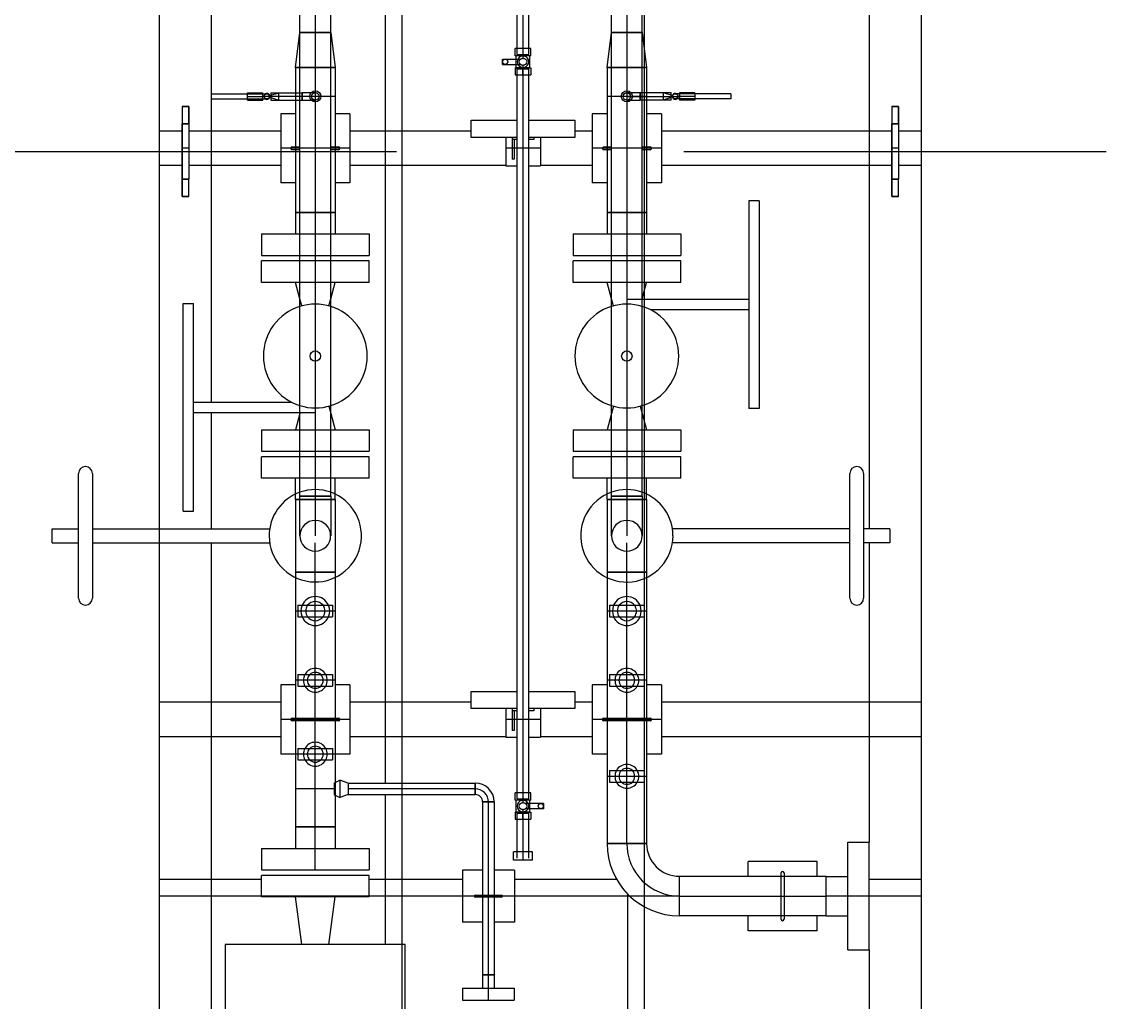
# Model space of a CAD drawing. Header units: inches. Extents: x 295136 to 296247, y 2627183 to 2627409.
# Drawn here: x 295243.105 to 295246.238, y 2627256.765 to 2627259.598 of the extents above; entities that cross this region are included whole.
import ezdxf

# ---------------------------------------------------------------- set-up
doc = ezdxf.new("R2010")
doc.units = ezdxf.units.IN
doc.header["$MEASUREMENT"] = 0
doc.layers.add('EQUIPMENT LAYOUT-EMBED 1_DWG$0$DwgTemplate', color=7, linetype='Continuous')
doc.layers.add('Layout', color=6, linetype='Continuous')

# ---------------------------------------------------------------- blocks, each defined once
blk = doc.blocks.new('A$C55974CAD')
at = {"layer": 'EQUIPMENT LAYOUT-EMBED 1_DWG$0$DwgTemplate', "color": 1, "lineweight": 25}
for p, q in [((28.4908, 5.335), (28.4908, 4.735)), ((24.4542, 4.8), (27.3607, 4.8)), ((26.34, 4.5055), (26.34, 4.8)), ((26.34, 4.8), (26.388, 4.8)), ((26.388, 4.5055), (26.388, 4.8)), ((26.8, 4.45), (26.8, 4.8)), ((26.8, 4.8), (26.9, 4.8)), ((26.9, 4.45), (26.9, 4.8)), ((27.4007, 4.8), (29.9678, 4.8)), ((28.45, 4.8), (28.55, 4.8)), ((28.45, 4.735), (28.45, 4.8)), ((28.55, 4.735), (28.55, 4.8)), ((28.4908, 4.735), (28.4908, 4.715)), ((28.45, 4.45), (28.45, 4.715)), ((28.4908, 4.715), (28.4908, 4.45)), ((28.55, 4.45), (28.55, 4.715)), ((24.4542, 4.65), (27.3607, 4.65)), ((27.4007, 4.65), (27.737, 4.65)), ((27.767, 4.65), (28.6425, 4.65)), ((28.6575, 4.65), (29.8694, 4.65)), ((28.4908, 4.45), (28.4908, 4.25)), ((26.8, 3.7995), (26.8, 4.25)), ((26.9, 3.9), (26.9, 4.25)), ((28.45, 3.7995), (28.45, 4.25)), ((28.4908, 4.25), (28.4908, 4.115)), ((28.55, 3.9), (28.55, 4.25)), ((26.34, 3.925), (26.34, 4.1944)), ((26.388, 3.925), (26.388, 4.1944)), ((26.6333, 4.148), (26.2, 4.148)), ((29.9678, 4.148), (26.6667, 4.148)), ((26.6333, 4.1), (26.2, 4.1)), ((29.9678, 4.1), (26.6667, 4.1)), ((26.34, 3.4414), (26.34, 3.775)), ((26.388, 3.4793), (26.388, 3.775)), ((26.8, 3.55), (26.8, 3.6995)), ((28.45, 3.55), (28.45, 3.6995)), ((26.9, 3.55), (26.9, 3.6)), ((28.55, 3.55), (28.55, 3.6)), ((26.3465, 3.448), (25.1, 3.448)), ((26.3096, 3.4), (25.1, 3.4)), ((27.6253, 3.4), (27.6093, 3.4)), ((27.6872, 3.4), (27.6872, 3.4)), ((27.7586, 3.4), (27.7138, 3.4)), ((28.0862, 3.4), (28.063, 3.4)), ((28.1128, 3.4), (28.1128, 3.4)), ((28.1907, 3.4), (28.1747, 3.4)), ((28.8967, 3.4), (28.7905, 3.4)), ((26.8, 2.6), (26.8, 3.35)), ((26.9, 2.6), (26.9, 3.35)), ((28.45, 2.685), (28.45, 3.35)), ((28.55, 2.685), (28.55, 3.35)), ((28.4908, 3.285), (28.4908, 2.685)), ((26.1844, 2.75), (24.9956, 2.75)), ((26.34, 2.6), (26.34, 2.75)), ((26.388, 2.6), (26.388, 2.75)), ((27.3607, 2.75), (26.4956, 2.75)), ((30.1, 2.75), (27.4007, 2.75)), ((28.45, 2.6), (28.45, 2.665)), ((28.4908, 2.685), (28.4908, 2.665)), ((28.4908, 2.665), (28.4908, 2.065)), ((28.55, 2.6), (28.55, 2.665)), ((30.1, 2.6), (22.825, 2.6)), ((26.388, 2.6), (26.34, 2.6)), ((26.9, 2.6), (26.8, 2.6)), ((28.55, 2.6), (28.45, 2.6))]:
    blk.add_line(p, q, dxfattribs=at)
at = {"layer": 'EQUIPMENT LAYOUT-EMBED 1_DWG$0$DwgTemplate', "color": 7, "lineweight": 25}
for p, q in [((27.3607, 5.11), (27.4007, 5.11)), ((27.3607, 5.11), (27.3607, 5.034)), ((27.4007, 5.11), (27.4007, 5.034)), ((27.2007, 5.034), (27.5607, 5.034)), ((27.5607, 4.994), (27.2007, 4.994)), ((27.3607, 4.994), (27.3607, 4.4818)), ((27.4007, 4.994), (27.4007, 4.4818)), ((27.452, 4.732), (27.752, 4.732)), ((27.452, 4.732), (27.452, 4.702)), ((27.752, 4.732), (28.052, 4.732)), ((28.052, 4.732), (28.052, 4.702)), ((27.452, 4.702), (27.752, 4.702)), ((27.737, 4.702), (27.737, 4.3944)), ((27.752, 4.702), (28.052, 4.702)), ((27.767, 4.702), (27.767, 4.4193)), ((28.6425, 4.65), (28.65, 4.65)), ((28.6425, 4.65), (28.6425, 4.49)), ((28.65, 4.65), (28.6575, 4.65)), ((28.6575, 4.65), (28.6575, 4.49)), ((28.6393, 4.5462), (28.6425, 4.5462)), ((28.6393, 4.5462), (28.6393, 4.5018)), ((28.6425, 4.5462), (28.65, 4.5462)), ((28.65, 4.5462), (28.65, 4.5018)), ((28.65, 4.5462), (28.6575, 4.5462)), ((28.6575, 4.5462), (28.6607, 4.5462)), ((28.6607, 4.5462), (28.6607, 4.5018)), ((28.6425, 4.5248), (28.6393, 4.5248)), ((28.6425, 4.5144), (28.6393, 4.5248)), ((28.6607, 4.5248), (28.6575, 4.5248)), ((28.6575, 4.5144), (28.6607, 4.5248)), ((26.416, 4.5055), (26.416, 4.35)), ((26.4779, 4.5055), (26.416, 4.5055)), ((26.4779, 4.5055), (26.4779, 4.35)), ((27.5474, 4.3944), (27.5474, 4.5055)), ((27.5474, 4.5055), (27.6093, 4.5055)), ((27.6093, 4.3944), (27.6093, 4.5055)), ((27.6253, 4.5055), (27.6253, 4.3944)), ((27.6872, 4.5055), (27.6253, 4.5055)), ((27.6872, 4.5055), (27.6872, 4.3944)), ((28.1128, 4.3944), (28.1128, 4.5055)), ((28.1128, 4.5055), (28.1747, 4.5055)), ((28.1747, 4.3944), (28.1747, 4.5055)), ((28.1907, 4.5055), (28.1907, 4.3944)), ((28.2526, 4.5055), (28.1907, 4.5055)), ((28.2526, 4.5055), (28.2526, 4.3944)), ((28.6393, 4.5018), (28.6425, 4.5018)), ((28.6425, 4.5018), (28.65, 4.5018)), ((28.6474, 4.4817), (28.6464, 4.4782)), ((28.65, 4.4782), (28.65, 4.5018)), ((28.65, 4.5018), (28.65, 4.5018)), ((28.65, 4.5018), (28.65, 4.5018)), ((28.65, 4.5018), (28.6575, 4.5018)), ((28.6525, 4.4817), (28.6536, 4.4782)), ((28.6575, 4.5018), (28.6607, 4.5018)), ((28.6607, 4.4782), (28.6393, 4.4782)), ((28.6393, 4.4782), (28.6393, 4.4071)), ((28.6464, 4.4782), (28.6393, 4.4552)), ((28.6393, 4.4552), (28.6607, 4.4552)), ((28.65, 4.4552), (28.65, 4.4782)), ((28.65, 4.4071), (28.65, 4.4552)), ((28.6536, 4.4782), (28.6607, 4.4552)), ((28.6607, 4.4782), (28.6607, 4.4071)), ((26.5399, 4.4071), (26.4779, 4.4071)), ((26.5399, 4.2928), (26.5399, 4.4071)), ((26.65, 4.4071), (26.5399, 4.4071)), ((26.5399, 4.4071), (26.5399, 4.35)), ((26.65, 4.2928), (26.65, 4.4071)), ((26.75, 4.4071), (26.65, 4.4071)), ((26.75, 4.2928), (26.75, 4.4071)), ((26.846, 4.4071), (26.75, 4.4071)), ((26.854, 4.4071), (26.846, 4.4071)), ((26.9634, 4.4071), (26.854, 4.4071)), ((26.9634, 4.2928), (26.9634, 4.4071)), ((27.1634, 4.4071), (26.9634, 4.4071)), ((27.1634, 4.2928), (27.1634, 4.4071)), ((27.2602, 4.4071), (27.1634, 4.4071)), ((27.276, 4.4071), (27.2602, 4.4071)), ((27.276, 4.2928), (27.276, 4.4071)), ((27.2761, 4.4071), (27.2761, 4.35)), ((27.4853, 4.4071), (27.2761, 4.4071)), ((27.3807, 4.3944), (27.495, 4.3944)), ((27.4853, 4.4071), (27.4853, 4.35)), ((27.4853, 4.35), (27.4853, 4.4071)), ((27.4853, 4.4071), (27.5012, 4.4071)), ((27.495, 4.3944), (27.495, 4.3055)), ((27.495, 4.3944), (29.9264, 4.3944)), ((27.495, 4.3055), (27.495, 4.3944)), ((27.5012, 4.4071), (27.5474, 4.4071)), ((27.5474, 4.35), (27.5474, 4.3944)), ((27.6093, 4.35), (27.6093, 4.3944)), ((27.6253, 4.3944), (27.6253, 4.35)), ((27.6872, 4.4071), (27.6872, 4.3944)), ((27.7345, 4.3944), (27.6872, 4.4071)), ((27.6872, 4.3944), (27.6872, 4.3055)), ((27.6872, 4.3944), (27.6872, 4.35)), ((27.737, 4.3938), (27.7345, 4.3944)), ((27.737, 4.3944), (27.737, 4.35)), ((28.0449, 4.3889), (28.0655, 4.3944)), ((28.0655, 4.3944), (28.1128, 4.4071)), ((28.1128, 4.3944), (28.1128, 4.4071)), ((28.1128, 4.35), (28.1128, 4.3944)), ((28.1128, 4.35), (28.1128, 4.3944)), ((28.1747, 4.35), (28.1747, 4.3944)), ((28.1907, 4.3944), (28.1907, 4.35)), ((28.3146, 4.4071), (28.2526, 4.4071)), ((28.2526, 4.3944), (28.2526, 4.35)), ((28.3146, 4.3944), (28.3146, 4.4071)), ((28.496, 4.4071), (28.3146, 4.4071)), ((28.3146, 4.4071), (28.3146, 4.3944)), ((28.3146, 4.3055), (28.3146, 4.3944)), ((28.3146, 4.3944), (28.3146, 4.35)), ((28.504, 4.4071), (28.496, 4.4071)), ((28.65, 4.4071), (28.504, 4.4071)), ((28.6393, 4.4071), (28.6393, 4.3881)), ((28.6607, 4.3881), (28.6393, 4.3881)), ((28.6393, 4.3881), (28.65, 4.3881)), ((28.6393, 4.3881), (28.6393, 4.35)), ((28.65, 4.3881), (28.65, 4.4071)), ((28.65, 4.2928), (28.65, 4.4071)), ((28.7333, 4.4071), (28.65, 4.4071)), ((28.65, 4.3881), (28.65, 4.3881)), ((28.65, 4.3881), (28.65, 4.3881)), ((28.65, 4.35), (28.65, 4.3881)), ((28.65, 4.3881), (28.6607, 4.3881)), ((28.6607, 4.4071), (28.6607, 4.3881)), ((28.6607, 4.35), (28.6607, 4.3881)), ((28.7333, 4.3944), (28.7333, 4.4071)), ((28.7333, 4.4071), (28.7333, 4.3944)), ((28.7333, 4.4071), (28.8349, 4.3944)), ((28.7333, 4.3055), (28.7333, 4.3944)), ((28.7333, 4.3944), (28.7333, 4.35)), ((28.8349, 4.35), (28.8349, 4.3944)), ((28.8349, 4.3944), (28.8349, 4.35)), ((26.416, 4.35), (26.5399, 4.35)), ((26.416, 4.35), (26.416, 4.1944)), ((26.4779, 4.35), (26.4779, 4.1944)), ((26.5399, 4.35), (26.65, 4.35)), ((26.5399, 4.35), (26.5399, 4.2928)), ((26.65, 4.35), (26.7155, 4.35)), ((26.65, 4.35), (26.65, 4.35)), ((26.65, 4.35), (26.65, 4.35)), ((26.7155, 4.35), (26.75, 4.35)), ((26.75, 4.35), (26.7845, 4.35)), ((26.75, 4.35), (26.75, 4.35)), ((26.75, 4.35), (26.75, 4.35)), ((26.7845, 4.35), (26.846, 4.35)), ((26.846, 4.35), (26.854, 4.35)), ((26.854, 4.35), (26.9289, 4.35)), ((26.9289, 4.35), (26.9634, 4.35)), ((26.9633, 4.35), (26.9633, 4.35)), ((26.9634, 4.35), (26.9633, 4.35)), ((26.9634, 4.35), (26.9978, 4.35)), ((26.9978, 4.35), (27.1216, 4.35)), ((27.1216, 4.35), (27.1634, 4.35)), ((27.1633, 4.35), (27.1633, 4.35)), ((27.1634, 4.35), (27.1633, 4.35)), ((27.1634, 4.35), (27.2051, 4.35)), ((27.2051, 4.35), (27.2473, 4.35)), ((27.2473, 4.35), (27.276, 4.35)), ((27.276, 4.35), (27.2761, 4.35)), ((27.2761, 4.35), (27.3607, 4.35)), ((27.2761, 4.35), (27.2761, 4.2928)), ((27.495, 4.35), (27.3807, 4.35)), ((27.4853, 4.35), (27.4853, 4.2928)), ((27.4853, 4.2928), (27.4853, 4.35)), ((29.9264, 4.35), (27.495, 4.35)), ((27.495, 4.35), (27.495, 4.35)), ((27.495, 4.35), (27.495, 4.35)), ((27.5474, 4.3055), (27.5474, 4.35)), ((27.6093, 4.3055), (27.6093, 4.35)), ((27.6253, 4.35), (27.6253, 4.3055)), ((27.6872, 4.35), (27.6872, 4.3055)), ((28.1128, 4.3055), (28.1128, 4.35)), ((28.1128, 4.3055), (28.1128, 4.35)), ((28.1747, 4.3055), (28.1747, 4.35)), ((28.1907, 4.35), (28.1907, 4.3055)), ((28.2526, 4.35), (28.2526, 4.3055)), ((28.3146, 4.35), (28.3146, 4.3055)), ((28.7333, 4.35), (28.7333, 4.3055)), ((28.8349, 4.3055), (28.8349, 4.35)), ((28.8349, 4.35), (28.8349, 4.3055)), ((26.5399, 4.2928), (26.4779, 4.2928)), ((26.632, 4.2928), (26.5399, 4.2928)), ((26.632, 4.2928), (26.6249, 4.2791)), ((26.6333, 4.2953), (26.632, 4.2928)), ((26.65, 4.2928), (26.632, 4.2928)), ((26.6667, 4.2953), (26.6333, 4.2953)), ((26.668, 4.2928), (26.65, 4.2928)), ((26.6667, 4.2953), (26.668, 4.2928)), ((26.75, 4.2928), (26.668, 4.2928)), ((26.668, 4.2928), (26.675, 4.2791)), ((26.846, 4.2928), (26.75, 4.2928)), ((26.854, 4.2928), (26.846, 4.2928)), ((26.9634, 4.2928), (26.854, 4.2928)), ((27.1634, 4.2928), (26.9634, 4.2928)), ((27.2602, 4.2928), (27.1634, 4.2928)), ((27.276, 4.2928), (27.2602, 4.2928)), ((27.4853, 4.2928), (27.2761, 4.2928)), ((27.495, 4.3055), (27.3807, 4.3055)), ((27.4853, 4.2928), (27.5012, 4.2928)), ((27.495, 4.3055), (29.9264, 4.3055)), ((27.5012, 4.2928), (27.5474, 4.2928)), ((27.5474, 4.1944), (27.5474, 4.3055)), ((27.6093, 4.1944), (27.6093, 4.3055)), ((27.6253, 4.3055), (27.6253, 4.1944)), ((27.6872, 4.3055), (27.6872, 4.2928)), ((27.6872, 4.3055), (27.6872, 4.1944)), ((27.7345, 4.3055), (27.6872, 4.2928)), ((27.7551, 4.3111), (27.7345, 4.3055)), ((28.0449, 4.3111), (28.0655, 4.3055)), ((28.0655, 4.3055), (28.1128, 4.2928)), ((28.1128, 4.2928), (28.1128, 4.3055)), ((28.1128, 4.1944), (28.1128, 4.3055)), ((28.1747, 4.1944), (28.1747, 4.3055)), ((28.1907, 4.3055), (28.1907, 4.1944)), ((28.2526, 4.3055), (28.2526, 4.1944)), ((28.3146, 4.2928), (28.2526, 4.2928)), ((28.3146, 4.2928), (28.3146, 4.3055)), ((28.3146, 4.3055), (28.3146, 4.2928)), ((28.496, 4.2928), (28.3146, 4.2928)), ((28.504, 4.2928), (28.496, 4.2928)), ((28.65, 4.2928), (28.504, 4.2928)), ((28.7333, 4.2928), (28.65, 4.2928)), ((28.7333, 4.2928), (28.7333, 4.3055)), ((28.7333, 4.3055), (28.7333, 4.2928)), ((28.8349, 4.3055), (28.7333, 4.2928)), ((26.675, 4.2791), (26.6249, 4.2791)), ((26.6333, 4.2547), (26.6249, 4.2791)), ((26.6667, 4.2547), (26.675, 4.2791)), ((26.6667, 4.2547), (26.6333, 4.2547)), ((26.6333, 4.2547), (26.6333, 3.8881)), ((26.6667, 4.2547), (26.6333, 4.2547)), ((26.65, 3.8881), (26.65, 4.2547)), ((26.65, 4.2547), (26.65, 4.2547)), ((26.65, 4.2547), (26.65, 4.2547)), ((26.6667, 4.2547), (26.6667, 3.8881)), ((26.4779, 4.1944), (26.416, 4.1944)), ((27.5474, 4.1944), (27.6093, 4.1944)), ((27.6872, 4.1944), (27.6253, 4.1944)), ((28.1128, 4.1944), (28.1747, 4.1944)), ((28.2526, 4.1944), (28.1907, 4.1944)), ((26.0397, 3.9246), (26.0397, 3.85)), ((26.0746, 3.9246), (26.0397, 3.9246)), ((26.0746, 3.9246), (26.0746, 3.85)), ((26.6333, 3.8881), (26.6667, 3.8881)), ((26.6667, 3.8881), (26.6333, 3.8881)), ((26.65, 3.8881), (26.65, 3.8881)), ((26.65, 3.8881), (26.65, 3.8881)), ((26.1128, 3.8667), (26.0746, 3.8667)), ((26.1128, 3.8333), (26.1128, 3.8667)), ((26.337, 3.8667), (26.1128, 3.8667)), ((26.1128, 3.8667), (26.1128, 3.85)), ((26.343, 3.8667), (26.337, 3.8667)), ((26.6119, 3.8667), (26.343, 3.8667)), ((26.6119, 3.8333), (26.6119, 3.8667)), ((26.6119, 3.8667), (26.6119, 3.8333)), ((26.0397, 3.85), (26.1128, 3.85)), ((26.0397, 3.85), (26.0397, 3.7754)), ((26.0746, 3.85), (26.0746, 3.7754)), ((26.1128, 3.8333), (26.0746, 3.8333)), ((26.1128, 3.85), (26.337, 3.85)), ((26.1128, 3.85), (26.1128, 3.8333)), ((26.337, 3.8333), (26.1128, 3.8333)), ((26.337, 3.85), (26.343, 3.85)), ((26.343, 3.8333), (26.337, 3.8333)), ((26.343, 3.85), (26.6119, 3.85)), ((26.6119, 3.8333), (26.343, 3.8333)), ((26.6119, 3.85), (26.6119, 3.85)), ((26.6119, 3.85), (26.6119, 3.85)), ((28.7425, 3.809), (28.75, 3.809)), ((28.7425, 3.809), (28.7425, 3.7576)), ((28.75, 3.809), (28.7575, 3.809)), ((28.7575, 3.809), (28.7575, 3.7576)), ((26.0746, 3.7754), (26.0397, 3.7754)), ((26.4437, 3.75), (26.4437, 3.7778)), ((26.4437, 3.7778), (26.4675, 3.7778)), ((26.45, 3.7667), (26.4675, 3.7667)), ((26.4675, 3.75), (26.4675, 3.7778)), ((26.4675, 3.7667), (26.5619, 3.7667)), ((26.5619, 3.773), (26.5619, 3.75)), ((26.5825, 3.773), (26.5619, 3.773)), ((26.5619, 3.7667), (26.5794, 3.7667)), ((26.5794, 3.7667), (26.5794, 3.7333)), ((26.5825, 3.773), (26.5825, 3.75)), ((26.5825, 3.75), (26.5825, 3.7698)), ((26.5825, 3.7698), (26.6175, 3.7698)), ((26.6175, 3.75), (26.6175, 3.773)), ((26.6175, 3.773), (26.6381, 3.773)), ((26.6206, 3.7667), (26.6206, 3.7333)), ((26.6206, 3.7667), (26.6381, 3.7667)), ((26.6381, 3.75), (26.6381, 3.773)), ((26.6381, 3.7667), (28.7119, 3.7667)), ((28.7119, 3.773), (28.7119, 3.75)), ((28.7325, 3.773), (28.7119, 3.773)), ((28.7119, 3.7667), (28.7294, 3.7667)), ((28.7294, 3.7667), (28.7294, 3.7333)), ((28.7325, 3.773), (28.7325, 3.75)), ((28.7325, 3.75), (28.7325, 3.7698)), ((28.7325, 3.7698), (28.7425, 3.7698)), ((28.7425, 3.7698), (28.7575, 3.7698)), ((28.7575, 3.7698), (28.7675, 3.7698)), ((28.7675, 3.75), (28.7675, 3.773)), ((28.7675, 3.773), (28.7881, 3.773)), ((28.7706, 3.7667), (28.7706, 3.7333)), ((28.7706, 3.7667), (28.7881, 3.7667)), ((28.7881, 3.75), (28.7881, 3.773)), ((28.7881, 3.7667), (29.6119, 3.7667)), ((26.45, 3.75), (26.4437, 3.75)), ((26.4437, 3.7222), (26.4437, 3.75)), ((26.4675, 3.75), (26.45, 3.75)), ((26.4675, 3.75), (26.45, 3.75)), ((26.45, 3.7333), (26.4675, 3.7333)), ((26.5619, 3.75), (26.4675, 3.75)), ((26.4675, 3.7222), (26.4675, 3.75)), ((26.4675, 3.7333), (26.5619, 3.7333)), ((26.5794, 3.75), (26.5619, 3.75)), ((26.5619, 3.75), (26.5794, 3.75)), ((26.5619, 3.75), (26.5619, 3.727)), ((26.5619, 3.7333), (26.5794, 3.7333)), ((26.5794, 3.75), (26.5825, 3.75)), ((26.5893, 3.75), (26.5825, 3.75)), ((26.5825, 3.75), (26.5825, 3.75)), ((26.5825, 3.7302), (26.5825, 3.75)), ((26.5825, 3.75), (26.5825, 3.727)), ((26.5825, 3.7302), (26.5925, 3.7302)), ((26.5925, 3.75), (26.5893, 3.75)), ((26.5925, 3.691), (26.5925, 3.7424)), ((26.5925, 3.7302), (26.6075, 3.7302)), ((26.6107, 3.75), (26.6075, 3.75)), ((26.6075, 3.691), (26.6075, 3.7424)), ((26.6075, 3.7302), (26.6175, 3.7302)), ((26.6175, 3.75), (26.6107, 3.75)), ((26.6206, 3.75), (26.6175, 3.75)), ((26.6175, 3.727), (26.6175, 3.75)), ((26.6381, 3.75), (26.6206, 3.75)), ((26.6381, 3.75), (26.6206, 3.75)), ((26.6206, 3.7333), (26.6381, 3.7333)), ((26.6381, 3.727), (26.6381, 3.75)), ((28.7119, 3.75), (26.6381, 3.75)), ((26.6381, 3.7333), (28.7119, 3.7333)), ((28.7294, 3.75), (28.7119, 3.75)), ((28.7119, 3.75), (28.7294, 3.75)), ((28.7119, 3.75), (28.7119, 3.727)), ((28.7119, 3.7333), (28.7294, 3.7333)), ((28.7294, 3.75), (28.7325, 3.75)), ((28.7393, 3.75), (28.7325, 3.75)), ((28.7325, 3.75), (28.7325, 3.75)), ((28.7325, 3.7302), (28.7325, 3.75)), ((28.7325, 3.75), (28.7325, 3.727)), ((28.7325, 3.7302), (28.7675, 3.7302)), ((28.7425, 3.75), (28.7393, 3.75)), ((28.7607, 3.75), (28.7575, 3.75)), ((28.7675, 3.75), (28.7607, 3.75)), ((28.7706, 3.75), (28.7675, 3.75)), ((28.7675, 3.727), (28.7675, 3.75)), ((28.7881, 3.75), (28.7706, 3.75)), ((28.7881, 3.75), (28.7706, 3.75)), ((28.7706, 3.7333), (28.7881, 3.7333)), ((29.6119, 3.75), (28.7881, 3.75)), ((28.7881, 3.727), (28.7881, 3.75)), ((28.7881, 3.7333), (29.6119, 3.7333)), ((26.4437, 3.7222), (26.4675, 3.7222)), ((26.5825, 3.727), (26.5619, 3.727)), ((26.6175, 3.727), (26.6381, 3.727)), ((28.7325, 3.727), (28.7119, 3.727)), ((28.7675, 3.727), (28.7881, 3.727)), ((26.6, 3.691), (26.5925, 3.691)), ((26.6075, 3.691), (26.6, 3.691)), ((27.5474, 3.4944), (27.5474, 3.6055)), ((27.5474, 3.6055), (27.6093, 3.6055)), ((27.6093, 3.4944), (27.6093, 3.6055)), ((27.6253, 3.6055), (27.6253, 3.4944)), ((27.6872, 3.6055), (27.6253, 3.6055)), ((27.6872, 3.6055), (27.6872, 3.4944)), ((28.1128, 3.4944), (28.1128, 3.6055)), ((28.1128, 3.6055), (28.1747, 3.6055)), ((28.1747, 3.4944), (28.1747, 3.6055)), ((28.1907, 3.6055), (28.1907, 3.4944)), ((28.2526, 3.6055), (28.1907, 3.6055)), ((28.2526, 3.6055), (28.2526, 3.4944)), ((26.4924, 3.3928), (26.4924, 3.5071)), ((26.686, 3.5071), (26.4924, 3.5071)), ((26.4924, 3.5071), (26.4924, 3.3928)), ((26.686, 3.3928), (26.686, 3.5071)), ((26.846, 3.5071), (26.686, 3.5071)), ((26.854, 3.5071), (26.846, 3.5071)), ((26.9634, 3.5071), (26.854, 3.5071)), ((26.9634, 3.3928), (26.9634, 3.5071)), ((27.1634, 3.5071), (26.9634, 3.5071)), ((27.1634, 3.3928), (27.1634, 3.5071)), ((27.2602, 3.5071), (27.1634, 3.5071)), ((27.276, 3.5071), (27.2602, 3.5071)), ((27.276, 3.3928), (27.276, 3.5071)), ((27.2761, 3.5071), (27.2761, 3.45)), ((27.4853, 3.5071), (27.2761, 3.5071)), ((27.3807, 3.4944), (27.495, 3.4944)), ((27.4853, 3.5071), (27.4853, 3.45)), ((27.4853, 3.45), (27.4853, 3.5071)), ((27.4853, 3.5071), (27.5012, 3.5071)), ((27.495, 3.4944), (27.495, 3.4055)), ((27.495, 3.4944), (29.9264, 3.4944)), ((27.495, 3.4055), (27.495, 3.4944)), ((27.5012, 3.5071), (27.5474, 3.5071)), ((27.5474, 3.45), (27.5474, 3.4944)), ((27.6093, 3.45), (27.6093, 3.4944)), ((27.6253, 3.4944), (27.6253, 3.45)), ((27.6872, 3.5071), (27.6872, 3.4944)), ((27.7345, 3.4944), (27.6872, 3.5071)), ((27.6872, 3.4944), (27.6872, 3.4055)), ((27.6872, 3.4944), (27.6872, 3.45)), ((27.7551, 3.4889), (27.7345, 3.4944)), ((28.0449, 3.4889), (28.0655, 3.4944)), ((28.0655, 3.4944), (28.1128, 3.5071)), ((28.1128, 3.4944), (28.1128, 3.5071)), ((28.1128, 3.45), (28.1128, 3.4944)), ((28.1128, 3.45), (28.1128, 3.4944)), ((28.1747, 3.45), (28.1747, 3.4944)), ((28.1907, 3.4944), (28.1907, 3.45)), ((28.3146, 3.5071), (28.2526, 3.5071)), ((28.2526, 3.4944), (28.2526, 3.45)), ((28.3146, 3.5071), (28.3146, 3.4944)), ((28.3146, 3.4944), (28.3146, 3.5071)), ((28.496, 3.5071), (28.3146, 3.5071)), ((28.3146, 3.4944), (28.3146, 3.45)), ((28.3146, 3.4055), (28.3146, 3.4944)), ((28.504, 3.5071), (28.496, 3.5071)), ((28.65, 3.5071), (28.504, 3.5071)), ((28.65, 3.3928), (28.65, 3.5071)), ((28.7333, 3.5071), (28.65, 3.5071)), ((28.7333, 3.5071), (28.7333, 3.4944)), ((28.7333, 3.5071), (28.8349, 3.4944)), ((28.7333, 3.4944), (28.7333, 3.5071)), ((28.7333, 3.4944), (28.7333, 3.45)), ((28.7333, 3.4055), (28.7333, 3.4944)), ((28.8349, 3.4944), (28.8349, 3.45)), ((28.8349, 3.45), (28.8349, 3.4944)), ((26.4924, 3.45), (26.6515, 3.45)), ((26.4924, 3.45), (26.4924, 3.45)), ((26.4924, 3.45), (26.4924, 3.45)), ((26.6515, 3.45), (26.686, 3.45)), ((26.686, 3.45), (26.7205, 3.45)), ((26.686, 3.45), (26.686, 3.45)), ((26.686, 3.45), (26.686, 3.45)), ((26.7205, 3.45), (26.846, 3.45)), ((26.846, 3.45), (26.854, 3.45)), ((26.854, 3.45), (26.9289, 3.45)), ((26.9289, 3.45), (26.9634, 3.45)), ((26.9633, 3.45), (26.9633, 3.45)), ((26.9634, 3.45), (26.9633, 3.45)), ((26.9634, 3.45), (26.9978, 3.45)), ((26.9978, 3.45), (27.1216, 3.45)), ((27.1216, 3.45), (27.1634, 3.45)), ((27.1633, 3.45), (27.1633, 3.45)), ((27.1634, 3.45), (27.1633, 3.45)), ((27.1634, 3.45), (27.2051, 3.45)), ((27.2051, 3.45), (27.2473, 3.45)), ((27.2473, 3.45), (27.276, 3.45)), ((27.276, 3.45), (27.2761, 3.45)), ((27.2761, 3.45), (27.3607, 3.45)), ((27.2761, 3.45), (27.2761, 3.3928)), ((27.495, 3.45), (27.3807, 3.45)), ((27.4853, 3.45), (27.4853, 3.3928)), ((27.4853, 3.3928), (27.4853, 3.45)), ((29.9264, 3.45), (27.495, 3.45)), ((27.495, 3.45), (27.495, 3.45)), ((27.495, 3.45), (27.495, 3.45)), ((27.5474, 3.4055), (27.5474, 3.45)), ((27.6093, 3.4055), (27.6093, 3.45)), ((27.6253, 3.45), (27.6253, 3.4055)), ((27.6872, 3.45), (27.6872, 3.4055)), ((28.063, 3.4055), (28.063, 3.45)), ((28.1128, 3.4055), (28.1128, 3.45)), ((28.1128, 3.4055), (28.1128, 3.45)), ((28.1747, 3.4055), (28.1747, 3.45)), ((28.1907, 3.45), (28.1907, 3.4055)), ((28.2526, 3.45), (28.2526, 3.4055)), ((28.3146, 3.45), (28.3146, 3.4055)), ((28.6393, 3.45), (28.6393, 3.4119)), ((28.65, 3.45), (28.65, 3.4119)), ((28.6607, 3.4119), (28.6607, 3.45)), ((28.7333, 3.45), (28.7333, 3.4055)), ((28.8349, 3.45), (28.8349, 3.4055)), ((28.8349, 3.4055), (28.8349, 3.45)), ((26.686, 3.3928), (26.4924, 3.3928)), ((26.846, 3.3928), (26.686, 3.3928)), ((26.854, 3.3928), (26.846, 3.3928)), ((26.9634, 3.3928), (26.854, 3.3928)), ((27.1634, 3.3928), (26.9634, 3.3928)), ((27.2602, 3.3928), (27.1634, 3.3928)), ((27.276, 3.3928), (27.2602, 3.3928)), ((27.4853, 3.3928), (27.2761, 3.3928)), ((27.495, 3.4055), (27.3807, 3.4055)), ((27.4853, 3.3928), (27.5012, 3.3928)), ((27.495, 3.4055), (29.9264, 3.4055)), ((27.5012, 3.3928), (27.5474, 3.3928)), ((27.5474, 3.2944), (27.5474, 3.4055)), ((27.6093, 3.2944), (27.6093, 3.4055)), ((27.6253, 3.4055), (27.6253, 3.2944)), ((27.6872, 3.4055), (27.6872, 3.3928)), ((27.6872, 3.4055), (27.6872, 3.2944)), ((27.7345, 3.4055), (27.6872, 3.3928)), ((27.7551, 3.4111), (27.7345, 3.4055)), ((28.063, 3.4062), (28.0655, 3.4055)), ((28.063, 3.098), (28.063, 3.4055)), ((28.0655, 3.4055), (28.1128, 3.3928)), ((28.1128, 3.3928), (28.1128, 3.4055)), ((28.1128, 3.2944), (28.1128, 3.4055)), ((28.1747, 3.2944), (28.1747, 3.4055)), ((28.1907, 3.4055), (28.1907, 3.2944)), ((28.2526, 3.4055), (28.2526, 3.2944)), ((28.3146, 3.3928), (28.2526, 3.3928)), ((28.3146, 3.4055), (28.3146, 3.3928)), ((28.3146, 3.3928), (28.3146, 3.4055)), ((28.496, 3.3928), (28.3146, 3.3928)), ((28.504, 3.3928), (28.496, 3.3928)), ((28.65, 3.3928), (28.504, 3.3928)), ((28.6393, 3.4119), (28.6607, 3.4119)), ((28.6393, 3.3928), (28.6393, 3.4119)), ((28.65, 3.4119), (28.6393, 3.4119)), ((28.6393, 3.3218), (28.6393, 3.3928)), ((28.65, 3.4119), (28.65, 3.3928)), ((28.65, 3.4119), (28.65, 3.4119)), ((28.65, 3.4119), (28.65, 3.4119)), ((28.6607, 3.4119), (28.65, 3.4119)), ((28.65, 3.3928), (28.65, 3.3448)), ((28.7333, 3.3928), (28.65, 3.3928)), ((28.6607, 3.3928), (28.6607, 3.4119)), ((28.6607, 3.3218), (28.6607, 3.3928)), ((28.7333, 3.4055), (28.7333, 3.3928)), ((28.8349, 3.4055), (28.7333, 3.3928)), ((28.7333, 3.3928), (28.7333, 3.4055)), ((28.033, 3.098), (28.033, 3.3806)), ((28.6607, 3.3448), (28.6393, 3.3448)), ((28.6464, 3.3218), (28.6393, 3.3448)), ((28.6393, 3.3218), (28.6607, 3.3218)), ((28.6474, 3.3183), (28.6464, 3.3218)), ((28.65, 3.3448), (28.65, 3.3218)), ((28.65, 3.3218), (28.65, 3.2982)), ((28.6525, 3.3183), (28.6536, 3.3218)), ((28.6536, 3.3218), (28.6607, 3.3448)), ((26.2828, 3.2976), (26.3971, 3.2976)), ((26.2828, 3.004), (26.2828, 3.2976)), ((26.2828, 3.2976), (26.3971, 3.2976)), ((26.34, 3.2976), (26.34, 3.004)), ((26.34, 3.2976), (26.34, 3.2976)), ((26.34, 3.2976), (26.34, 3.2976)), ((26.3971, 3.004), (26.3971, 3.2976)), ((27.3607, 2.806), (27.3607, 3.3181)), ((27.4007, 2.806), (27.4007, 3.3181)), ((27.5474, 3.2944), (27.6093, 3.2944)), ((27.6872, 3.2944), (27.6253, 3.2944)), ((28.1128, 3.2944), (28.1747, 3.2944)), ((28.2526, 3.2944), (28.1907, 3.2944)), ((28.6425, 3.2982), (28.6393, 3.2982)), ((28.6393, 3.2537), (28.6393, 3.2982)), ((28.6425, 3.15), (28.6425, 3.31)), ((28.65, 3.2982), (28.6425, 3.2982)), ((28.65, 3.2982), (28.65, 3.2982)), ((28.65, 3.2982), (28.65, 3.2982)), ((28.65, 3.2537), (28.65, 3.2982)), ((28.6575, 3.2982), (28.65, 3.2982)), ((28.6575, 3.15), (28.6575, 3.31)), ((28.6607, 3.2982), (28.6575, 3.2982)), ((28.6607, 3.2537), (28.6607, 3.2982)), ((28.6425, 3.2855), (28.6393, 3.2752)), ((28.6393, 3.2752), (28.6425, 3.2752)), ((28.6575, 3.2855), (28.6607, 3.2752)), ((28.6575, 3.2752), (28.6607, 3.2752)), ((28.6425, 3.2537), (28.6393, 3.2537)), ((28.65, 3.2537), (28.6425, 3.2537)), ((28.6575, 3.2537), (28.65, 3.2537)), ((28.6607, 3.2537), (28.6575, 3.2537)), ((28.65, 3.15), (28.6425, 3.15)), ((28.6575, 3.15), (28.65, 3.15)), ((28.048, 3.098), (27.748, 3.098)), ((27.748, 3.068), (27.748, 3.098)), ((28.348, 3.098), (28.048, 3.098)), ((28.348, 3.068), (28.348, 3.098)), ((28.048, 3.068), (27.748, 3.068)), ((28.348, 3.068), (28.048, 3.068)), ((26.2828, 2.996), (26.2828, 3.004)), ((26.2828, 2.8739), (26.2828, 2.996)), ((26.34, 3.004), (26.34, 2.996)), ((26.34, 2.996), (26.34, 2.8739)), ((26.3971, 2.996), (26.3971, 3.004)), ((26.3971, 2.8739), (26.3971, 2.996)), ((26.2828, 2.8739), (26.3971, 2.8739)), ((26.2828, 2.8739), (26.34, 2.8739)), ((26.2828, 2.8739), (26.2828, 2.8119)), ((26.34, 2.75), (26.34, 2.8739)), ((26.34, 2.8739), (26.3971, 2.8739)), ((26.3971, 2.8739), (26.3971, 2.8119)), ((26.1844, 2.8119), (26.34, 2.8119)), ((26.1844, 2.8119), (26.1844, 2.75)), ((26.34, 2.8119), (26.4956, 2.8119)), ((26.4956, 2.8119), (26.4956, 2.75)), ((27.2007, 2.806), (27.5607, 2.806)), ((27.5607, 2.766), (27.2007, 2.766)), ((27.3607, 2.69), (27.3607, 2.766)), ((27.4007, 2.69), (27.4007, 2.766)), ((26.1844, 2.75), (26.34, 2.75)), ((26.34, 2.75), (26.4956, 2.75)), ((27.4007, 2.69), (27.3607, 2.69))]:
    blk.add_line(p, q, dxfattribs=at)
at = {"layer": 'EQUIPMENT LAYOUT-EMBED 1_DWG$0$DwgTemplate', "color": 9, "lineweight": 25}
for p, q in [((27.3607, 4.8), (27.4007, 4.8)), ((28.5, 4.715), (28.5, 4.735)), ((26.34, 4.1944), (26.34, 4.5055)), ((26.85, 4.25), (26.85, 4.45)), ((28.5, 4.25), (28.5, 4.45)), ((26.2, 4.1), (25.6, 4.1)), ((26.6667, 4.1), (26.6333, 4.1)), ((26.34, 3.775), (26.34, 3.925)), ((26.85, 3.6995), (26.85, 3.7995)), ((28.5, 3.6995), (28.5, 3.7995)), ((26.85, 3.35), (26.85, 3.55)), ((28.5, 3.35), (28.5, 3.55)), ((26.34, 3.2976), (26.34, 3.4414)), ((26.6694, 3.4), (26.3096, 3.4)), ((26.9467, 3.4), (26.7027, 3.4)), ((27.1467, 3.4), (26.98, 3.4)), ((27.6093, 3.4), (27.18, 3.4)), ((27.6872, 3.4), (27.6253, 3.4)), ((27.7138, 3.4), (27.6872, 3.4)), ((28.063, 3.4), (27.7586, 3.4)), ((28.1128, 3.4), (28.0862, 3.4)), ((28.1747, 3.4), (28.1128, 3.4)), ((28.7905, 3.4), (28.1907, 3.4)), ((28.5, 2.665), (28.5, 2.685))]:
    blk.add_line(p, q, dxfattribs=at)
at = {"layer": 'EQUIPMENT LAYOUT-EMBED 1_DWG$0$DwgTemplate', "color": 5, "lineweight": 25}
for p, q in [((28.3608, 4.735), (28.3608, 4.715)), ((28.3608, 4.715), (28.3608, 4.735)), ((28.4108, 4.735), (28.3608, 4.735)), ((28.3608, 4.735), (28.4108, 4.735)), ((28.4108, 4.715), (28.4108, 4.735)), ((28.4108, 4.735), (28.4108, 4.715)), ((28.4108, 4.735), (28.5708, 4.735)), ((28.5708, 4.735), (28.4108, 4.735)), ((28.4108, 4.715), (28.4108, 4.735)), ((28.5708, 4.735), (28.5708, 4.715)), ((28.5708, 4.715), (28.5708, 4.735)), ((28.6208, 4.735), (28.5708, 4.735)), ((28.6208, 4.735), (28.5708, 4.735)), ((28.5708, 4.715), (28.5708, 4.735)), ((28.6208, 4.715), (28.6208, 4.735)), ((28.6208, 4.735), (28.6208, 4.715)), ((28.3608, 4.715), (28.4108, 4.715)), ((28.3608, 4.715), (28.4108, 4.715)), ((28.5708, 4.715), (28.4108, 4.715)), ((28.5708, 4.715), (28.4108, 4.715)), ((28.5708, 4.715), (28.6208, 4.715)), ((28.6208, 4.715), (28.5708, 4.715)), ((26.2, 4.61), (25.6, 4.61)), ((26.2, 4.09), (26.2, 4.61)), ((26.3381, 4.35), (26.3381, 4.5055)), ((26.3381, 4.5055), (26.4, 4.5055)), ((26.4, 4.35), (26.4, 4.5055)), ((26.2, 4.3891), (26.3381, 4.4071)), ((26.3381, 4.35), (26.3381, 4.4071)), ((26.7333, 4.4), (26.7333, 4.35)), ((26.7666, 4.4), (26.7333, 4.4)), ((26.7666, 4.4), (26.7666, 4.35)), ((26.9467, 4.4), (26.9467, 4.35)), ((26.98, 4.4), (26.9467, 4.4)), ((26.98, 4.4), (26.98, 4.35)), ((27.1467, 4.4), (27.1467, 4.35)), ((27.18, 4.4), (27.1467, 4.4)), ((27.18, 4.4), (27.18, 4.35)), ((26.3381, 4.1944), (26.3381, 4.35)), ((26.3381, 4.2928), (26.3381, 4.35)), ((26.4, 4.1944), (26.4, 4.35)), ((26.7333, 4.35), (26.7333, 4.3)), ((26.7666, 4.35), (26.7666, 4.3)), ((26.9467, 4.35), (26.9467, 4.3)), ((26.98, 4.35), (26.98, 4.3)), ((27.1467, 4.35), (27.1467, 4.3)), ((27.18, 4.35), (27.18, 4.3)), ((26.2, 4.3108), (26.3381, 4.2928)), ((26.7666, 4.3), (26.7333, 4.3)), ((26.98, 4.3), (26.9467, 4.3)), ((27.18, 4.3), (27.1467, 4.3)), ((26.3381, 4.1944), (26.4, 4.1944)), ((25.6, 4.09), (26.2, 4.09)), ((26.6694, 3.5), (26.6694, 3.45)), ((26.7027, 3.5), (26.6694, 3.5)), ((26.7027, 3.5), (26.7027, 3.45)), ((26.9467, 3.5), (26.9467, 3.45)), ((26.98, 3.5), (26.9467, 3.5)), ((26.98, 3.5), (26.98, 3.45)), ((27.1467, 3.5), (27.1467, 3.45)), ((27.18, 3.5), (27.1467, 3.5)), ((27.18, 3.5), (27.18, 3.45)), ((26.6694, 3.45), (26.6694, 3.4)), ((26.7027, 3.45), (26.7027, 3.4)), ((26.9467, 3.45), (26.9467, 3.4)), ((26.98, 3.45), (26.98, 3.4)), ((27.1467, 3.45), (27.1467, 3.4)), ((27.18, 3.45), (27.18, 3.4)), ((26.7027, 3.4), (26.6694, 3.4)), ((26.98, 3.4), (26.9467, 3.4)), ((27.18, 3.4), (27.1467, 3.4)), ((28.4108, 2.685), (28.3608, 2.685)), ((28.3608, 2.685), (28.4108, 2.685)), ((28.3608, 2.685), (28.3608, 2.665)), ((28.3608, 2.665), (28.3608, 2.685)), ((28.3608, 2.665), (28.4108, 2.665)), ((28.3608, 2.665), (28.4108, 2.665)), ((28.4108, 2.665), (28.4108, 2.685)), ((28.4108, 2.685), (28.4108, 2.665)), ((28.4108, 2.685), (28.5708, 2.685)), ((28.5708, 2.685), (28.4108, 2.685)), ((28.4108, 2.665), (28.4108, 2.685)), ((28.5708, 2.665), (28.4108, 2.665)), ((28.5708, 2.665), (28.4108, 2.665)), ((28.6208, 2.685), (28.5708, 2.685)), ((28.6208, 2.685), (28.5708, 2.685)), ((28.5708, 2.685), (28.5708, 2.665)), ((28.5708, 2.665), (28.5708, 2.685)), ((28.5708, 2.665), (28.5708, 2.685)), ((28.5708, 2.665), (28.6208, 2.665)), ((28.6208, 2.665), (28.5708, 2.665)), ((28.6208, 2.665), (28.6208, 2.685)), ((28.6208, 2.685), (28.6208, 2.665))]:
    blk.add_line(p, q, dxfattribs=at)
at = {"layer": 'EQUIPMENT LAYOUT-EMBED 1_DWG$0$DwgTemplate', "color": 3, "lineweight": 25}
for p, q in [((26.95, 4.45), (26.75, 4.45)), ((26.75, 4.4071), (26.75, 4.45)), ((26.95, 4.4071), (26.95, 4.45)), ((28.4, 4.4071), (28.4, 4.45)), ((28.6, 4.45), (28.4, 4.45)), ((28.6, 4.4071), (28.6, 4.45)), ((26.846, 4.283), (26.846, 4.417)), ((26.854, 4.417), (26.854, 4.283)), ((28.496, 4.3944), (28.496, 4.417)), ((28.504, 4.417), (28.504, 4.3944)), ((26.75, 4.25), (26.75, 4.2928)), ((26.95, 4.25), (26.95, 4.2928)), ((28.4, 4.25), (28.4, 4.2928)), ((28.496, 4.283), (28.496, 4.3055)), ((28.504, 4.3055), (28.504, 4.283)), ((28.6, 4.25), (28.6, 4.2928)), ((26.95, 4.25), (26.75, 4.25)), ((28.6, 4.25), (28.4, 4.25)), ((26.415, 3.925), (26.265, 3.925)), ((26.265, 3.8667), (26.265, 3.925)), ((26.415, 3.8667), (26.415, 3.925)), ((26.337, 3.812), (26.337, 3.888)), ((26.343, 3.888), (26.343, 3.812)), ((26.8815, 3.9), (26.9315, 3.9)), ((26.8815, 3.7667), (26.8815, 3.9)), ((26.9315, 3.9), (26.9315, 3.7667)), ((28.5315, 3.7667), (28.5315, 3.9)), ((28.5315, 3.9), (28.5815, 3.9)), ((28.5815, 3.9), (28.5815, 3.7667)), ((26.265, 3.775), (26.265, 3.8333)), ((26.415, 3.775), (26.415, 3.8333)), ((26.8815, 3.7995), (26.7995, 3.7995)), ((26.7995, 3.7995), (26.7995, 3.7667)), ((28.4495, 3.7995), (28.4495, 3.7667)), ((28.5315, 3.7995), (28.4495, 3.7995)), ((26.415, 3.775), (26.265, 3.775)), ((26.8185, 3.7755), (26.8185, 3.7815)), ((26.8755, 3.7815), (26.8185, 3.7815)), ((26.8755, 3.7755), (26.8185, 3.7755)), ((26.8815, 3.7815), (26.8755, 3.7815)), ((26.8755, 3.7667), (26.8755, 3.7815)), ((26.8755, 3.7755), (26.8755, 3.7815)), ((26.8815, 3.7667), (26.8815, 3.7815)), ((28.4685, 3.7755), (28.4685, 3.7815)), ((28.5255, 3.7815), (28.4685, 3.7815)), ((28.5255, 3.7755), (28.4685, 3.7755)), ((28.5315, 3.7815), (28.5255, 3.7815)), ((28.5255, 3.7667), (28.5255, 3.7815)), ((28.5255, 3.7755), (28.5255, 3.7815)), ((28.5315, 3.7667), (28.5315, 3.7815)), ((26.7995, 3.7333), (26.7995, 3.6995)), ((26.8755, 3.7185), (26.8755, 3.7333)), ((26.8815, 3.7185), (26.8815, 3.7333)), ((26.8815, 3.6), (26.8815, 3.7333)), ((26.9315, 3.7333), (26.9315, 3.6)), ((28.4495, 3.7333), (28.4495, 3.6995)), ((28.5255, 3.7185), (28.5255, 3.7333)), ((28.5315, 3.6), (28.5315, 3.7333)), ((28.5315, 3.7185), (28.5315, 3.7333)), ((28.5815, 3.7333), (28.5815, 3.6)), ((26.8815, 3.6995), (26.7995, 3.6995)), ((26.8815, 3.7185), (26.8755, 3.7185)), ((28.5315, 3.6995), (28.4495, 3.6995)), ((28.5315, 3.7185), (28.5255, 3.7185)), ((26.9315, 3.6), (26.8815, 3.6)), ((28.5815, 3.6), (28.5315, 3.6)), ((26.95, 3.55), (26.75, 3.55)), ((26.75, 3.5071), (26.75, 3.55)), ((26.95, 3.5071), (26.95, 3.55)), ((28.6, 3.55), (28.4, 3.55)), ((28.4, 3.5071), (28.4, 3.55)), ((28.6, 3.5071), (28.6, 3.55)), ((26.846, 3.383), (26.846, 3.517)), ((26.854, 3.517), (26.854, 3.383)), ((28.496, 3.4944), (28.496, 3.517)), ((28.504, 3.517), (28.504, 3.4944)), ((26.75, 3.35), (26.75, 3.3928)), ((26.95, 3.35), (26.95, 3.3928)), ((28.4, 3.35), (28.4, 3.3928)), ((28.496, 3.383), (28.496, 3.4055)), ((28.504, 3.4055), (28.504, 3.383)), ((28.6, 3.35), (28.6, 3.3928)), ((26.95, 3.35), (26.75, 3.35)), ((28.6, 3.35), (28.4, 3.35)), ((26.24, 2.9), (26.24, 3.1)), ((26.24, 3.1), (26.2828, 3.1)), ((26.3971, 3.1), (26.44, 3.1)), ((26.44, 2.9), (26.44, 3.1)), ((26.273, 3.004), (26.407, 3.004)), ((26.407, 2.996), (26.273, 2.996)), ((26.24, 2.9), (26.2828, 2.9)), ((26.3971, 2.9), (26.44, 2.9))]:
    blk.add_line(p, q, dxfattribs=at)
at = {"layer": 'EQUIPMENT LAYOUT-EMBED 1_DWG$0$DwgTemplate', "color": 7, "lineweight": 25}
for centre, radius in [((28.65, 4.49), 0.0075), ((27.9, 4.35), 0.015), ((28.65, 4.35), 0.016), ((28.65, 4.35), 0.0107), ((28.75, 3.8015), 0.0075), ((26.6, 3.75), 0.0107), ((28.75, 3.75), 0.0107), ((26.6, 3.6985), 0.0075), ((27.9, 3.45), 0.015), ((28.65, 3.45), 0.016), ((28.65, 3.45), 0.0107), ((28.65, 3.31), 0.0075)]:
    blk.add_circle(centre, radius, dxfattribs=at)
for centre, radius, start, end in [((27.2007, 5.014), 0.02, 90, 270), ((27.5607, 5.014), 0.02, 270, 90), ((27.3807, 4.35), 0.1333, 90, 340.5288), ((27.3807, 4.35), 0.1334, 19.4712, 90), ((27.9, 4.35), 0.15, 90, 162.7625), ((27.9, 4.35), 0.15, 17.2375, 90), ((28.65, 4.49), 0.0087, 149.5553, 252.9561), ((28.65, 4.49), 0.0087, 287.0439, 30.4447), ((27.1634, 4.35), 0.0417, 113.5215, 246.4785), ((27.1634, 4.35), 0.0417, 66.4785, 113.5215), ((27.1634, 4.35), 0.0417, 0, 66.4785), ((27.3807, 4.35), 0.0444, 90, 270), ((27.3807, 4.35), 0.0444, 90, 270), ((27.3807, 4.35), 0.0444, 270, 90), ((27.3807, 4.35), 0.1334, 340.5288, 19.4712), ((27.9, 4.35), 0.15, 162.7625, 197.2375), ((27.9, 4.35), 0.15, 342.7625, 17.2375), ((26.75, 4.35), 0.0345, 118.8738, 241.1262), ((26.75, 4.35), 0.023, 136.4125, 223.5875), ((26.75, 4.35), 0.0345, 61.1262, 118.8738), ((26.75, 4.35), 0.023, 43.5875, 136.4125), ((26.75, 4.35), 0.0345, 0, 61.1262), ((26.75, 4.35), 0.023, 0, 43.5875), ((26.9634, 4.35), 0.0345, 118.8738, 241.1262), ((26.9634, 4.35), 0.023, 136.4125, 223.5875), ((26.9634, 4.35), 0.0345, 61.1262, 118.8738), ((26.9634, 4.35), 0.023, 43.5875, 136.4125), ((26.9634, 4.35), 0.0345, 0, 61.1262), ((26.9634, 4.35), 0.023, 0, 43.5875), ((27.1634, 4.35), 0.0278, 126.7726, 233.2274), ((27.1634, 4.35), 0.0278, 53.2274, 126.7726), ((27.1634, 4.35), 0.0278, 0, 53.2274), ((26.75, 4.35), 0.023, 223.5875, 316.4125), ((26.75, 4.35), 0.0345, 298.8738, 0), ((26.75, 4.35), 0.023, 316.4125, 0), ((26.9634, 4.35), 0.023, 223.5875, 316.4125), ((26.9634, 4.35), 0.0345, 298.8738, 0), ((26.9634, 4.35), 0.023, 316.4125, 0), ((27.1634, 4.35), 0.0278, 233.2274, 306.7726), ((27.1634, 4.35), 0.0417, 293.5215, 0), ((27.1634, 4.35), 0.0278, 306.7726, 0), ((26.75, 4.35), 0.0345, 241.1262, 298.8738), ((26.9634, 4.35), 0.0345, 241.1262, 298.8738), ((27.1634, 4.35), 0.0417, 246.4785, 293.5215), ((27.9, 4.35), 0.15, 197.2375, 342.7625), ((26.6119, 3.8881), 0.0381, 270, 0), ((26.6119, 3.8881), 0.0548, 270, 0), ((26.6119, 3.8881), 0.0214, 270, 0), ((26.6, 3.75), 0.0166, 296.7952, 243.2048), ((28.75, 3.75), 0.0166, 116.7952, 270), ((28.75, 3.75), 0.0166, 63.2048, 116.7952), ((28.75, 3.75), 0.0166, 270, 63.2048), ((26.6, 3.75), 0.0166, 243.2048, 270), ((26.6, 3.75), 0.0166, 270, 296.7952), ((27.3807, 3.45), 0.1334, 19.4712, 270), ((27.9, 3.45), 0.15, 17.2375, 162.7625), ((26.4924, 3.2976), 0.2096, 90, 180), ((26.686, 3.45), 0.0345, 118.8738, 241.1262), ((26.686, 3.45), 0.0345, 61.1262, 118.8738), ((26.686, 3.45), 0.0345, 0, 61.1262), ((26.9634, 3.45), 0.0345, 118.8738, 241.1262), ((26.9634, 3.45), 0.0345, 61.1262, 118.8738), ((26.9634, 3.45), 0.0345, 0, 61.1262), ((27.1634, 3.45), 0.0417, 113.5215, 246.4785), ((27.1634, 3.45), 0.0417, 66.4785, 113.5215), ((27.1634, 3.45), 0.0278, 53.2274, 126.7726), ((27.1634, 3.45), 0.0417, 0, 66.4785), ((27.3807, 3.45), 0.0444, 90, 270), ((27.3807, 3.45), 0.0444, 90, 270), ((27.3807, 3.45), 0.0444, 270, 90), ((27.3807, 3.45), 0.1334, 340.5288, 19.4712), ((27.9, 3.45), 0.15, 162.7625, 197.2375), ((27.9, 3.45), 0.15, 342.7625, 17.2375), ((26.4924, 3.2976), 0.1524, 90, 180), ((26.686, 3.45), 0.023, 136.4125, 223.5875), ((26.686, 3.45), 0.023, 43.5875, 136.4125), ((26.686, 3.45), 0.023, 0, 43.5875), ((26.686, 3.45), 0.0345, 298.8738, 0), ((26.686, 3.45), 0.023, 316.4125, 0), ((26.9634, 3.45), 0.023, 136.4125, 223.5875), ((26.9634, 3.45), 0.023, 43.5875, 136.4125), ((26.9634, 3.45), 0.023, 0, 43.5875), ((26.9634, 3.45), 0.0345, 298.8738, 0), ((26.9634, 3.45), 0.023, 316.4125, 0), ((27.1634, 3.45), 0.0278, 126.7726, 233.2274), ((27.1634, 3.45), 0.0278, 0, 53.2274), ((27.1634, 3.45), 0.0417, 293.5215, 0), ((27.1634, 3.45), 0.0278, 306.7726, 0), ((26.686, 3.45), 0.023, 223.5875, 316.4125), ((26.686, 3.45), 0.0345, 241.1262, 298.8738), ((26.9634, 3.45), 0.023, 223.5875, 316.4125), ((26.9634, 3.45), 0.0345, 241.1262, 298.8738), ((27.1634, 3.45), 0.0278, 233.2274, 306.7726), ((26.4924, 3.2976), 0.0952, 90, 180), ((27.1634, 3.45), 0.0417, 246.4785, 293.5215), ((27.3807, 3.45), 0.1333, 270, 340.5288), ((27.9, 3.45), 0.15, 197.2375, 270), ((27.9, 3.45), 0.15, 270, 342.7625), ((28.65, 3.31), 0.0087, 107.0439, 210.4447), ((28.65, 3.31), 0.0087, 329.5553, 72.9561), ((27.2007, 2.786), 0.02, 90, 270), ((27.5607, 2.786), 0.02, 270, 90)]:
    blk.add_arc(centre, radius, start, end, dxfattribs=at)
at = {"layer": 'EQUIPMENT LAYOUT-EMBED 1_DWG$0$DwgTemplate', "color": 3, "lineweight": 25}
for centre, radius, start, end in [((26.85, 4.417), 0.004, 0, 180), ((28.5, 4.417), 0.004, 0, 180), ((26.85, 4.283), 0.004, 180, 0), ((28.5, 4.283), 0.004, 180, 0), ((26.34, 3.888), 0.003, 0, 180), ((26.34, 3.812), 0.003, 180, 0), ((26.85, 3.517), 0.004, 0, 180), ((28.5, 3.517), 0.004, 0, 180), ((26.85, 3.383), 0.004, 180, 0), ((28.5, 3.383), 0.004, 180, 0), ((26.273, 3), 0.004, 90, 270), ((26.407, 3), 0.004, 270, 90)]:
    blk.add_arc(centre, radius, start, end, dxfattribs=at)

msp = doc.modelspace()

# ---------------------------------------------------------------- block references
at = {"layer": 'Layout', "rotation": 90}
msp.add_blockref('A$C55974CAD', (295248.3027, 2627230.7321), dxfattribs=at)

doc.saveas('drawing.dxf')
